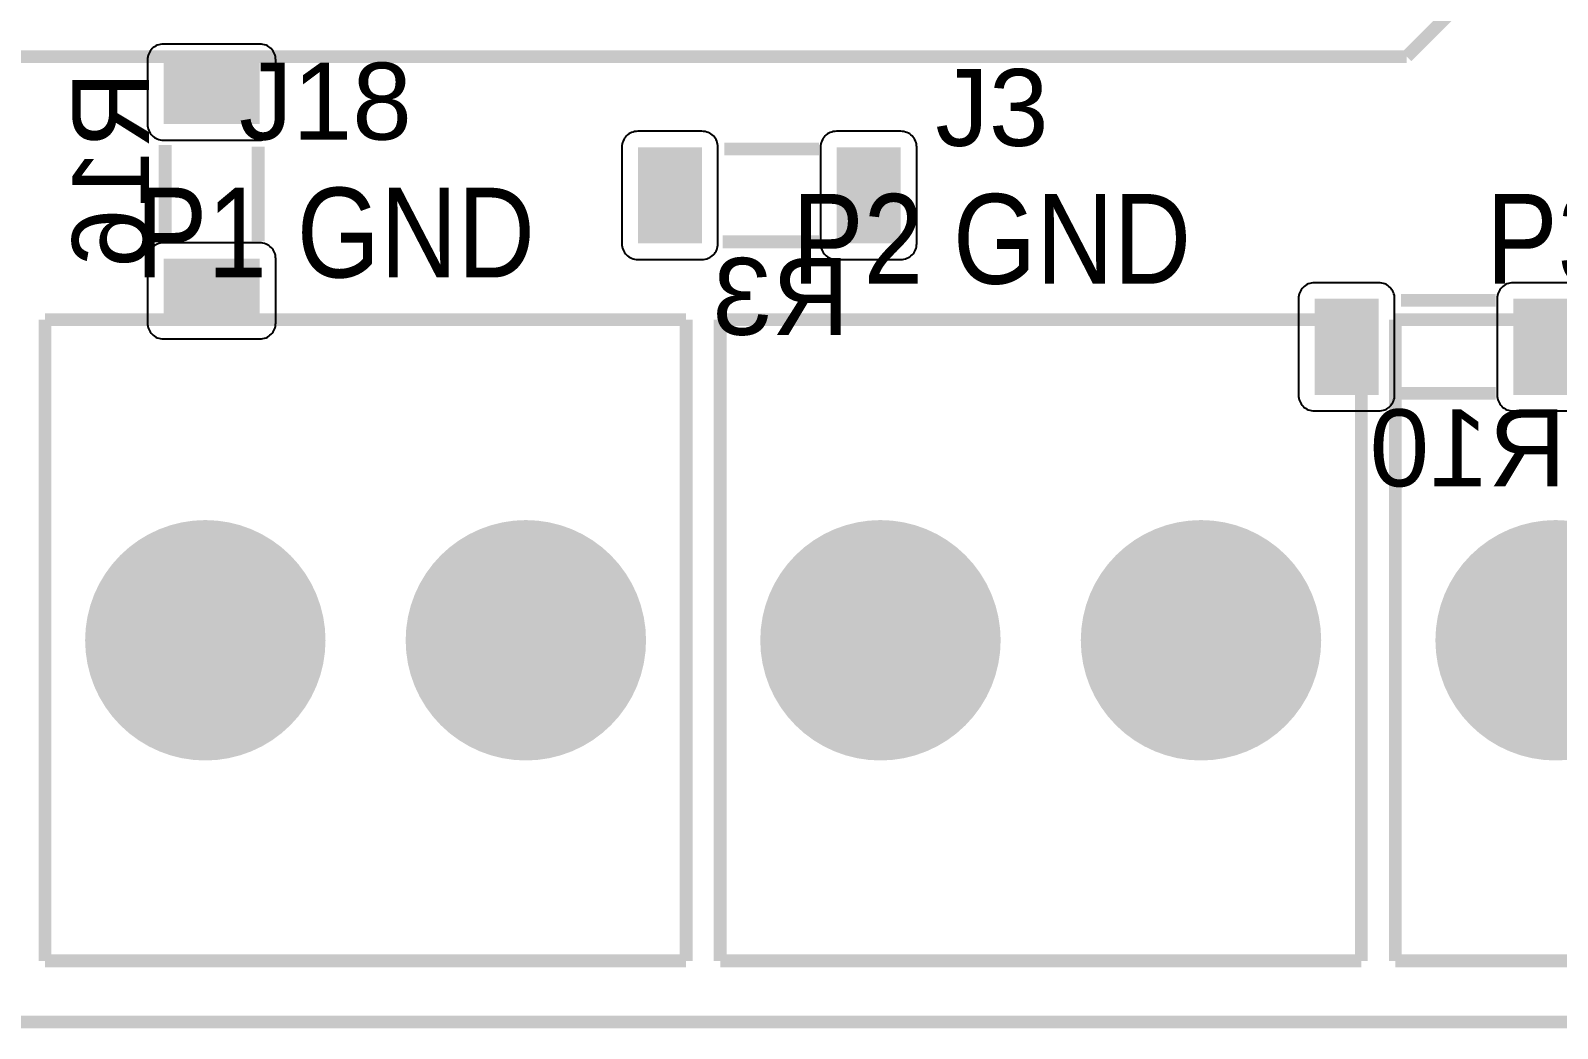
# Model space of a CAD drawing. Header units: inches. Extents: x -2.66 to 2.66, y -1.71 to 1.71.
# Drawn here: x 0.527 to 1.48, y -1.708 to -1.086 of the extents above; entities that cross this region are included whole.
import ezdxf

# ---------------------------------------------------------------- set-up
doc = ezdxf.new("R2010")
doc.units = ezdxf.units.IN
doc.layers.get('0').update_dxf_attribs({"linetype": 'CONTINUOUS'})

# ---------------------------------------------------------------- blocks, each defined once
blk = doc.blocks.new('RPAD')
blk.add_trace([(-0.5, -0.5), (-0.5, 0.5), (0.5, -0.5), (0.5, 0.5)])
blk = doc.blocks.new('EPAD')
at = {"const_width": 0.5}
blk.add_lwpolyline([(-0.25, 0, 1), (0.25, 0, 1)], format="xyb", close=True, dxfattribs=at)

msp = doc.modelspace()

# ---------------------------------------------------------------- linework, layer by layer
at = {"const_width": 0.008}
for points in [[(-2.658795, -1.704157), (2.658795, -1.704157), (2.658795, 1.704157), (-2.658795, 1.704157), (-2.658795, -1.704157)], [(-2.658795, -1.704157), (2.658795, -1.704157), (2.658795, 1.704157), (-2.658795, 1.704157), (-2.658795, -1.704157)], [(-2.658795, -1.704157), (2.658795, -1.704157), (2.658795, 1.704157), (-2.658795, 1.704157), (-2.658795, -1.704157)], [(1.386087, -1.101795), (1.427031, -1.06085)], [(1.386087, -1.101795), (1.427031, -1.06085)], [(1.386087, -1.101795), (1.427031, -1.06085)], [(-0.046984, -1.101795), (1.386087, -1.101795)], [(-0.046984, -1.101795), (1.386087, -1.101795)], [(-0.046984, -1.101795), (1.386087, -1.101795)], [(0.611417, -1.156961), (0.611417, -1.216961)], [(0.611417, -1.156961), (0.611417, -1.216961)], [(0.611417, -1.156961), (0.611417, -1.216961)], [(0.669417, -1.157961), (0.669417, -1.216961)], [(0.669417, -1.157961), (0.669417, -1.216961)], [(0.669417, -1.157961), (0.669417, -1.216961)], [(0.960362, -1.159409), (1.019362, -1.159409)], [(0.960362, -1.159409), (1.019362, -1.159409)], [(0.960362, -1.159409), (1.019362, -1.159409)], [(0.959362, -1.217409), (1.019362, -1.217409)], [(0.959362, -1.217409), (1.019362, -1.217409)], [(0.959362, -1.217409), (1.019362, -1.217409)], [(1.382583, -1.253898), (1.441583, -1.253898)], [(1.382583, -1.253898), (1.441583, -1.253898)], [(1.382583, -1.253898), (1.441583, -1.253898)], [(0.53648, -1.265969), (0.53648, -1.665969)], [(0.53648, -1.265969), (0.93648, -1.265969)], [(0.53648, -1.265969), (0.53648, -1.665969)], [(0.53648, -1.265969), (0.93648, -1.265969)], [(0.53648, -1.265969), (0.53648, -1.665969)], [(0.53648, -1.265969), (0.93648, -1.265969)], [(0.93648, -1.265969), (0.93648, -1.665969)], [(0.93648, -1.265969), (0.93648, -1.665969)], [(0.93648, -1.265969), (0.93648, -1.665969)], [(0.95774, -1.265969), (0.95774, -1.665969)], [(0.95774, -1.265969), (1.35774, -1.265969)], [(0.95774, -1.265969), (0.95774, -1.665969)], [(0.95774, -1.265969), (1.35774, -1.265969)], [(0.95774, -1.265969), (0.95774, -1.665969)], [(0.95774, -1.265969), (1.35774, -1.265969)], [(1.35774, -1.265969), (1.35774, -1.665969)], [(1.35774, -1.265969), (1.35774, -1.665969)], [(1.35774, -1.265969), (1.35774, -1.665969)], [(1.379, -1.265969), (1.379, -1.665969)], [(1.379, -1.265969), (1.779, -1.265969)], [(1.379, -1.265969), (1.379, -1.665969)], [(1.379, -1.265969), (1.779, -1.265969)], [(1.379, -1.265969), (1.379, -1.665969)], [(1.379, -1.265969), (1.779, -1.265969)], [(1.381583, -1.311898), (1.441583, -1.311898)], [(1.381583, -1.311898), (1.441583, -1.311898)], [(1.381583, -1.311898), (1.441583, -1.311898)], [(0.53648, -1.665969), (0.93648, -1.665969)], [(0.53648, -1.665969), (0.93648, -1.665969)], [(0.53648, -1.665969), (0.93648, -1.665969)], [(0.95774, -1.665969), (1.35774, -1.665969)], [(0.95774, -1.665969), (1.35774, -1.665969)], [(0.95774, -1.665969), (1.35774, -1.665969)], [(1.379, -1.665969), (1.779, -1.665969)], [(1.379, -1.665969), (1.779, -1.665969)], [(1.379, -1.665969), (1.779, -1.665969)]]:
    msp.add_lwpolyline(points, dxfattribs=at)
for points in [[(0.600417, -1.103961), (0.600417, -1.143961), (0.600468, -1.145), (0.600616, -1.146005), (0.600858, -1.146972), (0.601189, -1.147896), (0.601604, -1.148772), (0.602098, -1.149596), (0.602668, -1.150364), (0.603308, -1.15107), (0.604014, -1.15171), (0.604781, -1.15228), (0.605606, -1.152774), (0.606482, -1.153189), (0.607406, -1.15352), (0.608373, -1.153762), (0.609378, -1.15391), (0.610417, -1.153961), (0.670417, -1.153961), (0.671457, -1.15391), (0.672462, -1.153762), (0.673429, -1.15352), (0.674353, -1.153189), (0.675229, -1.152774), (0.676053, -1.15228), (0.67682, -1.15171), (0.677527, -1.15107), (0.678167, -1.150364), (0.678736, -1.149596), (0.679231, -1.148772), (0.679646, -1.147896), (0.679976, -1.146972), (0.680219, -1.146005), (0.680367, -1.145), (0.680417, -1.143961), (0.680417, -1.103961), (0.680367, -1.102921), (0.680219, -1.101916), (0.679976, -1.100949), (0.679646, -1.100025), (0.679231, -1.099149), (0.678736, -1.098325), (0.678167, -1.097557), (0.677527, -1.096851), (0.67682, -1.096211), (0.676053, -1.095642), (0.675229, -1.095147), (0.674353, -1.094732), (0.673429, -1.094402), (0.672462, -1.094159), (0.671457, -1.094011), (0.670417, -1.093961), (0.610417, -1.093961), (0.609378, -1.094011), (0.608373, -1.094159), (0.607406, -1.094402), (0.606482, -1.094732), (0.605606, -1.095147), (0.604781, -1.095642), (0.604014, -1.096211), (0.603308, -1.096851), (0.602668, -1.097557), (0.602098, -1.098325), (0.601604, -1.099149), (0.601189, -1.100025), (0.600858, -1.100949), (0.600616, -1.101916), (0.600468, -1.102921), (0.600417, -1.103961)], [(0.906362, -1.228409), (0.946362, -1.228409), (0.947402, -1.228359), (0.948407, -1.228211), (0.949374, -1.227969), (0.950298, -1.227638), (0.951174, -1.227223), (0.951998, -1.226728), (0.952766, -1.226159), (0.953472, -1.225519), (0.954112, -1.224813), (0.954681, -1.224045), (0.955176, -1.223221), (0.955591, -1.222345), (0.955921, -1.221421), (0.956163, -1.220454), (0.956312, -1.219449), (0.956362, -1.218409), (0.956362, -1.158409), (0.956312, -1.15737), (0.956163, -1.156365), (0.955921, -1.155398), (0.955591, -1.154474), (0.955176, -1.153598), (0.954681, -1.152774), (0.954112, -1.152006), (0.953472, -1.1513), (0.952766, -1.15066), (0.951998, -1.150091), (0.951174, -1.149596), (0.950298, -1.149181), (0.949374, -1.14885), (0.948407, -1.148608), (0.947402, -1.14846), (0.946362, -1.148409), (0.906362, -1.148409), (0.905323, -1.14846), (0.904318, -1.148608), (0.903351, -1.14885), (0.902427, -1.149181), (0.90155, -1.149596), (0.900726, -1.150091), (0.899959, -1.15066), (0.899253, -1.1513), (0.898613, -1.152006), (0.898043, -1.152774), (0.897549, -1.153598), (0.897134, -1.154474), (0.896803, -1.155398), (0.896561, -1.156365), (0.896413, -1.15737), (0.896362, -1.158409), (0.896362, -1.218409), (0.896413, -1.219449), (0.896561, -1.220454), (0.896803, -1.221421), (0.897134, -1.222345), (0.897549, -1.223221), (0.898043, -1.224045), (0.898613, -1.224813), (0.899253, -1.225519), (0.899959, -1.226159), (0.900726, -1.226728), (0.90155, -1.227223), (0.902427, -1.227638), (0.903351, -1.227969), (0.904318, -1.228211), (0.905323, -1.228359), (0.906362, -1.228409)], [(1.030362, -1.228409), (1.070362, -1.228409), (1.071402, -1.228359), (1.072407, -1.228211), (1.073374, -1.227969), (1.074298, -1.227638), (1.075174, -1.227223), (1.075998, -1.226728), (1.076766, -1.226159), (1.077472, -1.225519), (1.078112, -1.224813), (1.078681, -1.224045), (1.079176, -1.223221), (1.079591, -1.222345), (1.079921, -1.221421), (1.080163, -1.220454), (1.080312, -1.219449), (1.080362, -1.218409), (1.080362, -1.158409), (1.080312, -1.15737), (1.080163, -1.156365), (1.079921, -1.155398), (1.079591, -1.154474), (1.079176, -1.153598), (1.078681, -1.152774), (1.078112, -1.152006), (1.077472, -1.1513), (1.076766, -1.15066), (1.075998, -1.150091), (1.075174, -1.149596), (1.074298, -1.149181), (1.073374, -1.14885), (1.072407, -1.148608), (1.071402, -1.14846), (1.070362, -1.148409), (1.030362, -1.148409), (1.029323, -1.14846), (1.028318, -1.148608), (1.027351, -1.14885), (1.026427, -1.149181), (1.02555, -1.149596), (1.024726, -1.150091), (1.023959, -1.15066), (1.023253, -1.1513), (1.022613, -1.152006), (1.022043, -1.152774), (1.021549, -1.153598), (1.021134, -1.154474), (1.020803, -1.155398), (1.020561, -1.156365), (1.020413, -1.15737), (1.020362, -1.158409), (1.020362, -1.218409), (1.020413, -1.219449), (1.020561, -1.220454), (1.020803, -1.221421), (1.021134, -1.222345), (1.021549, -1.223221), (1.022043, -1.224045), (1.022613, -1.224813), (1.023253, -1.225519), (1.023959, -1.226159), (1.024726, -1.226728), (1.02555, -1.227223), (1.026427, -1.227638), (1.027351, -1.227969), (1.028318, -1.228211), (1.029323, -1.228359), (1.030362, -1.228409)], [(0.600417, -1.227961), (0.600417, -1.267961), (0.600468, -1.269), (0.600616, -1.270005), (0.600858, -1.270972), (0.601189, -1.271896), (0.601604, -1.272772), (0.602098, -1.273596), (0.602668, -1.274364), (0.603308, -1.27507), (0.604014, -1.27571), (0.604781, -1.27628), (0.605606, -1.276774), (0.606482, -1.277189), (0.607406, -1.27752), (0.608373, -1.277762), (0.609378, -1.27791), (0.610417, -1.277961), (0.670417, -1.277961), (0.671457, -1.27791), (0.672462, -1.277762), (0.673429, -1.27752), (0.674353, -1.277189), (0.675229, -1.276774), (0.676053, -1.27628), (0.67682, -1.27571), (0.677527, -1.27507), (0.678167, -1.274364), (0.678736, -1.273596), (0.679231, -1.272772), (0.679646, -1.271896), (0.679976, -1.270972), (0.680219, -1.270005), (0.680367, -1.269), (0.680417, -1.267961), (0.680417, -1.227961), (0.680367, -1.226921), (0.680219, -1.225916), (0.679976, -1.224949), (0.679646, -1.224025), (0.679231, -1.223149), (0.678736, -1.222325), (0.678167, -1.221557), (0.677527, -1.220851), (0.67682, -1.220211), (0.676053, -1.219642), (0.675229, -1.219147), (0.674353, -1.218732), (0.673429, -1.218402), (0.672462, -1.218159), (0.671457, -1.218011), (0.670417, -1.217961), (0.610417, -1.217961), (0.609378, -1.218011), (0.608373, -1.218159), (0.607406, -1.218402), (0.606482, -1.218732), (0.605606, -1.219147), (0.604781, -1.219642), (0.604014, -1.220211), (0.603308, -1.220851), (0.602668, -1.221557), (0.602098, -1.222325), (0.601604, -1.223149), (0.601189, -1.224025), (0.600858, -1.224949), (0.600616, -1.225916), (0.600468, -1.226921), (0.600417, -1.227961)], [(1.328583, -1.322898), (1.368583, -1.322898), (1.369622, -1.322847), (1.370627, -1.322699), (1.371594, -1.322457), (1.372518, -1.322126), (1.373394, -1.321711), (1.374219, -1.321217), (1.374986, -1.320647), (1.375692, -1.320007), (1.376332, -1.319301), (1.376902, -1.318533), (1.377396, -1.317709), (1.377811, -1.316833), (1.378142, -1.315909), (1.378384, -1.314942), (1.378532, -1.313937), (1.378583, -1.312898), (1.378583, -1.252898), (1.378532, -1.251858), (1.378384, -1.250853), (1.378142, -1.249886), (1.377811, -1.248962), (1.377396, -1.248086), (1.376902, -1.247262), (1.376332, -1.246494), (1.375692, -1.245788), (1.374986, -1.245148), (1.374219, -1.244579), (1.373394, -1.244084), (1.372518, -1.243669), (1.371594, -1.243339), (1.370627, -1.243096), (1.369622, -1.242948), (1.368583, -1.242898), (1.328583, -1.242898), (1.327543, -1.242948), (1.326538, -1.243096), (1.325571, -1.243339), (1.324647, -1.243669), (1.323771, -1.244084), (1.322947, -1.244579), (1.322179, -1.245148), (1.321473, -1.245788), (1.320833, -1.246494), (1.320264, -1.247262), (1.319769, -1.248086), (1.319354, -1.248962), (1.319024, -1.249886), (1.318781, -1.250853), (1.318633, -1.251858), (1.318583, -1.252898), (1.318583, -1.312898), (1.318633, -1.313937), (1.318781, -1.314942), (1.319024, -1.315909), (1.319354, -1.316833), (1.319769, -1.317709), (1.320264, -1.318533), (1.320833, -1.319301), (1.321473, -1.320007), (1.322179, -1.320647), (1.322947, -1.321217), (1.323771, -1.321711), (1.324647, -1.322126), (1.325571, -1.322457), (1.326538, -1.322699), (1.327543, -1.322847), (1.328583, -1.322898)]]:
    msp.add_lwpolyline(points, close=True)
msp.add_lwpolyline([(1.492583, -1.242898), (1.452583, -1.242898), (1.451543, -1.242948), (1.450538, -1.243096), (1.449571, -1.243339), (1.448647, -1.243669), (1.447771, -1.244084), (1.446947, -1.244579), (1.446179, -1.245148), (1.445473, -1.245788), (1.444833, -1.246494), (1.444264, -1.247262), (1.443769, -1.248086), (1.443354, -1.248962), (1.443024, -1.249886), (1.442781, -1.250853), (1.442633, -1.251858), (1.442583, -1.252898), (1.442583, -1.312898), (1.442633, -1.313937), (1.442781, -1.314942), (1.443024, -1.315909), (1.443354, -1.316833), (1.443769, -1.317709), (1.444264, -1.318533), (1.444833, -1.319301), (1.445473, -1.320007), (1.446179, -1.320647), (1.446947, -1.321217), (1.447771, -1.321711), (1.448647, -1.322126), (1.449571, -1.322457), (1.450538, -1.322699), (1.451543, -1.322847), (1.452583, -1.322898), (1.452583, -1.322898), (1.492583, -1.322898)])

# ---------------------------------------------------------------- block references
at = {"xscale": 0.04, "yscale": 0.06}
for p, rotation in [((0.640417, -1.123961), 90), ((0.926362, -1.188409), 180), ((1.050362, -1.188409), 180), ((0.640417, -1.247961), 90), ((1.348583, -1.282898), 180), ((1.472583, -1.282898), 180)]:
    msp.add_blockref('RPAD', p, dxfattribs=dict(at, rotation=rotation))
at = {"xscale": 0.15, "yscale": 0.15}
for p in [(0.63648, -1.465969), (0.83648, -1.465969), (1.05774, -1.465969), (1.25774, -1.465969), (1.479, -1.465969)]:
    msp.add_blockref('EPAD', p, dxfattribs=at)

# ---------------------------------------------------------------- texts
for s, height, width, p in [('J18', 0.048, 1.041667, (0.657543, -1.153606)), ('J18', 0.048, 1.041667, (0.657543, -1.153606)), ('J18', 0.048, 1.041667, (0.657543, -1.153606)), ('J3', 0.048, 1.041667, (1.091992, -1.157543)), ('J3', 0.048, 1.041667, (1.091992, -1.157543)), ('J3', 0.048, 1.041667, (1.091992, -1.157543)), ('P1 GND', 0.056, 0.892857, (0.593173, -1.239598)), ('P1 GND', 0.056, 0.892857, (0.593173, -1.239598)), ('P1 GND', 0.056, 0.892857, (0.593173, -1.239598)), ('P2 GND', 0.056, 0.892857, (1.002622, -1.243535)), ('P2 GND', 0.056, 0.892857, (1.002622, -1.243535)), ('P2 GND', 0.056, 0.892857, (1.002622, -1.243535)), ('P3 GND', 0.056, 0.892857, (1.435693, -1.243535)), ('P3 GND', 0.056, 0.892857, (1.435693, -1.243535)), ('P3 GND', 0.056, 0.892857, (1.435693, -1.243535))]:
    msp.add_text(s, height=height, dxfattribs=dict(width=width)).set_placement(p)
at = {"text_generation_flag": 2, "width": 1.041667}
msp.add_text('R16', height=0.048, rotation=90, dxfattribs=at).set_placement((0.601417, -1.110961))
msp.add_text('R16', height=0.048, rotation=90, dxfattribs=at).set_placement((0.601417, -1.110961))
msp.add_text('R16', height=0.048, rotation=90, dxfattribs=at).set_placement((0.601417, -1.110961))
for s, p in [('R3', (1.038362, -1.275409)), ('R3', (1.038362, -1.275409)), ('R3', (1.038362, -1.275409)), ('R10', (1.485583, -1.369898)), ('R10', (1.485583, -1.369898)), ('R10', (1.485583, -1.369898))]:
    msp.add_text(s, height=0.048, dxfattribs=at).set_placement(p)

doc.saveas('drawing.dxf')
